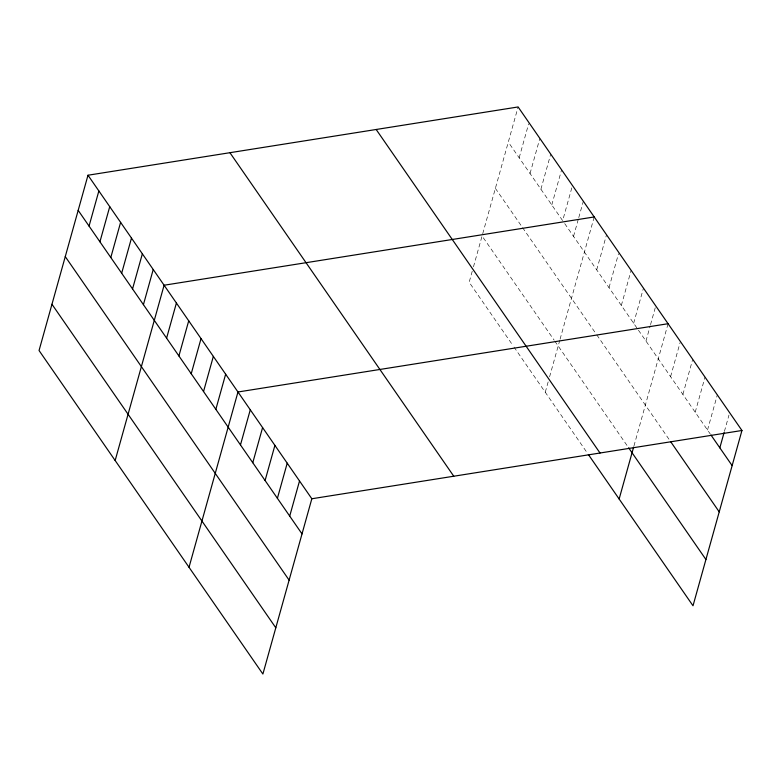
<?xml version="1.0" encoding="UTF-8"?>
<svg xmlns="http://www.w3.org/2000/svg" width="781" height="781" viewBox="0 0 781 781"><rect width="100%" height="100%" fill="white"/><g stroke="black" fill="none" stroke-linecap="round" stroke-linejoin="round"><path stroke-width="0.59" stroke-dasharray="3.9 2.93" d="M472.241 271.232L469.166 282.244L512.658 345.095M473.471 266.829L482.082 235.989L554.11 340.096M482.717 233.724L518.106 106.958M519.17 157.801L528.649 123.837M530.045 173.519L539.847 138.383M540.911 189.227L550.722 154.101M551.786 204.944L561.598 169.809M571.809 187.87L562.662 220.662L508.294 142.083M573.527 236.37L578.438 218.807M578.76 217.635L583.339 201.244M545.275 392.238L548.35 381.226M549.58 376.823L559.772 340.321M560.084 339.179L594.214 216.952M596.713 269.875L606.525 234.749M609.024 287.672L618.513 253.718M621.334 305.469L631.146 270.333M633.655 323.266L643.456 288.13M645.965 341.053L650.212 325.833M650.534 324.662L655.767 305.927M633.957 445.951L668.077 323.715M670.586 376.647L680.066 342.683M682.897 394.434L692.708 359.309M695.207 412.231L705.018 377.096M707.518 430.028L717.329 394.893M724.407 431.424L728.985 415.033M564.702 223.6L637.755 329.191M638.438 330.178L710.251 433.982M495.379 188.338L521.884 226.636M522.567 227.622L596.118 333.926M596.801 334.912L669.981 440.689M554.783 341.082L627.953 446.82M514.015 347.067L587.673 453.536"/><path stroke-width="1.17" d="M87.989 175.227L39.05 350.513L262.894 674.042L311.834 498.756L87.989 175.227L518.106 106.958L741.95 430.487L693.011 605.773L588.366 454.522M89.054 226.08L98.865 190.945M99.929 241.788L109.74 206.662M110.804 257.505L120.606 222.37M121.67 273.213L131.481 238.088M132.545 288.931L142.357 253.805M143.421 304.649L153.222 269.513M115.158 460.517L164.098 285.231L594.214 216.952M166.597 338.153L176.408 303.028M178.908 355.951L188.719 320.815M191.228 373.738L201.029 338.612M203.538 391.535L213.34 356.409M215.849 409.332L225.65 374.197M189.022 567.279L237.971 391.994L668.077 323.715M240.47 444.916L250.281 409.791M252.78 462.713L262.592 427.578M265.091 480.51L274.902 445.375M277.401 498.298L287.213 463.172M289.712 516.095L299.523 480.959M619.138 499.01L633.635 447.083M719.828 447.816L724.085 432.596M311.834 498.756L741.95 430.487M710.935 434.968L732.139 465.613M670.664 441.675L719.223 511.867M628.637 447.816L705.926 559.518M376.169 129.49L600.013 453.009M229.926 152.695L453.771 476.225M78.178 210.362L302.022 533.892M65.272 256.617L289.116 580.137M51.966 304.268L275.81 627.797"/></g></svg>
